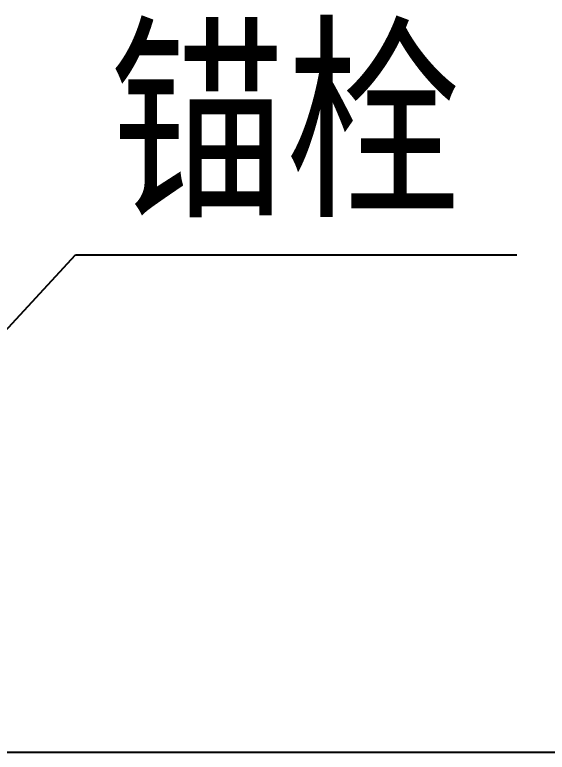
# Model space of a CAD drawing. Extents: x -976302 to -776254, y 5665 to 231437.
# Drawn here: x -798190 to -797200, y 82001 to 83372 of the extents above; entities that cross this region are included whole.
import ezdxf

# ---------------------------------------------------------------- set-up
doc = ezdxf.new("R2010")
doc.units = 0
doc.header["$LTSCALE"] = 1000
doc.header["$MEASUREMENT"] = 0
doc.layers.add('22', color=7, linetype='Continuous')
doc.layers.add('暖通', color=7, linetype='Continuous')
doc.styles.add('-黑体', font='simhei.ttf', dxfattribs={"width": 0.8})

msp = doc.modelspace()

# ---------------------------------------------------------------- linework, layer by layer
msp.add_line((-805641, 82000.9), (-795577.3, 82000.9))
msp.add_line((-805641, 82000.9), (-795577.3, 82000.9))
at = {"layer": '22'}
msp.add_lwpolyline([(-798511.4, 82456.2), (-798077.3, 82925.6)], dxfattribs=at)
msp.add_lwpolyline([(-798511.4, 82456.2), (-798077.3, 82925.6)], dxfattribs=at)
at = {"layer": '暖通', "color": 7}
msp.add_line((-798077.3, 82925.6), (-797256.3, 82925.6), dxfattribs=at)
msp.add_line((-798077.3, 82925.6), (-797256.3, 82925.6), dxfattribs=at)

# ---------------------------------------------------------------- texts
at = {"layer": '暖通', "color": 7, "style": '-黑体', "width": 0.8}
msp.add_text('锚栓', height=300, rotation=0, dxfattribs=at).set_placement((-798014.2, 83028.6))
msp.add_text('锚栓', height=300, rotation=0, dxfattribs=at).set_placement((-798014.2, 83028.6))

doc.saveas('drawing.dxf')
